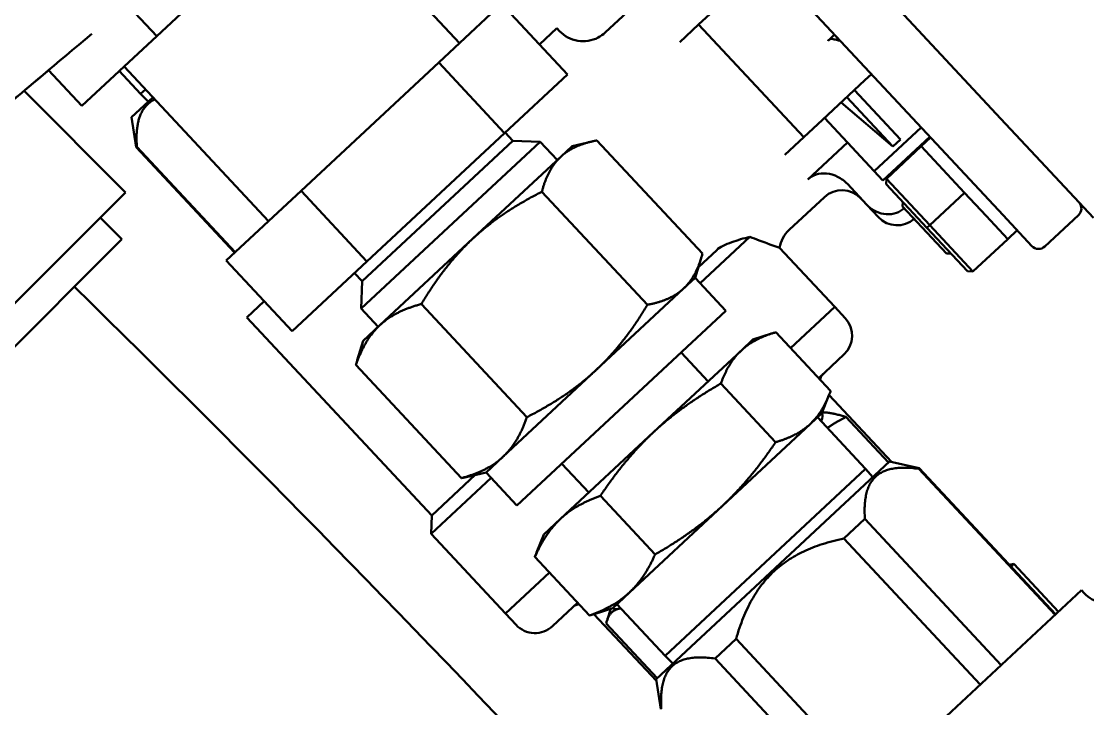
# Model space of a CAD drawing. Header units: inches. Extents: x 11 to 1621, y 11 to 1332.
# Drawn here: x 1283.205 to 1286.471, y 394.01 to 396.116 of the extents above; entities that cross this region are included whole.
import ezdxf

# ---------------------------------------------------------------- set-up
doc = ezdxf.new("R2010")
doc.units = ezdxf.units.IN
doc.header["$LTSCALE"] = 48
doc.header["$MEASUREMENT"] = 0
doc.layers.add('Visible (ANSI)', color=7, linetype='Continuous', lineweight=50)

msp = doc.modelspace()

# ---------------------------------------------------------------- linework, layer by layer
at = {"layer": 'Visible (ANSI)'}
for p, q in [((1286.211409, 395.52227), (1285.083695, 396.731595)), ((1285.370394, 396.712786), (1286.219469, 395.802265)), ((1284.546979, 396.04927), (1284.105045, 396.523187)), ((1283.619806, 396.070694), (1284.041532, 396.46396)), ((1283.417934, 396.287175), (1283.619806, 396.070694)), ((1285.100724, 396.182241), (1284.992661, 396.081471)), ((1284.676164, 396.169736), (1284.483467, 395.990043)), ((1284.878035, 395.953255), (1284.676164, 396.169736)), ((1285.279137, 396.106371), (1285.336724, 396.160072)), ((1284.845584, 396.095048), (1284.792218, 396.045283)), ((1284.853639, 396.08641), (1284.845584, 396.095048)), ((1285.22155, 396.05267), (1285.279137, 396.106371)), ((1285.279137, 396.106371), (1285.601341, 395.76085)), ((1283.390777, 395.857122), (1283.619806, 396.070694)), ((1285.67547, 396.056585), (1285.683261, 396.063849)), ((1285.695623, 396.075383), (1285.683255, 396.06385)), ((1285.683255, 396.06385), (1285.683261, 396.063849)), ((1284.483467, 395.990043), (1284.061741, 395.596777)), ((1284.685338, 395.773562), (1284.483467, 395.990043)), ((1283.289004, 395.96626), (1283.390777, 395.857122)), ((1283.570459, 395.89411), (1283.505334, 395.963948)), ((1283.961897, 395.503671), (1283.519962, 395.977588)), ((1284.685338, 395.773562), (1284.878035, 395.953255)), ((1285.808654, 395.954172), (1285.788499, 395.935377)), ((1285.658928, 395.81455), (1285.788499, 395.935377)), ((1283.52459, 395.591729), (1283.213638, 395.902682)), ((1283.60807, 395.883104), (1283.542987, 395.822413)), ((1283.585086, 395.90775), (1283.570459, 395.89411)), ((1283.59421, 395.870179), (1283.570459, 395.89411)), ((1285.874042, 395.73253), (1285.733078, 395.883696)), ((1285.897077, 395.75401), (1285.756112, 395.905176)), ((1285.715687, 395.867479), (1285.874042, 395.73253)), ((1283.542987, 395.822413), (1283.557311, 395.730294)), ((1285.664687, 395.81992), (1285.73495, 395.744572)), ((1285.658928, 395.81455), (1285.601341, 395.76085)), ((1285.96104, 395.790758), (1285.817073, 395.656506)), ((1286.312159, 395.702866), (1286.219469, 395.802265)), ((1284.263612, 395.380296), (1284.685338, 395.773562)), ((1284.710203, 395.75026), (1284.687015, 395.775126)), ((1285.601341, 395.76085), (1285.543754, 395.707149)), ((1285.987579, 395.762299), (1285.843611, 395.628047)), ((1285.874042, 395.73253), (1285.897077, 395.75401)), ((1285.989697, 395.760027), (1285.960904, 395.733177)), ((1283.557311, 395.730294), (1283.559055, 395.73192)), ((1283.557311, 395.730294), (1283.858528, 395.407278)), ((1283.559055, 395.73192), (1283.860272, 395.408905)), ((1284.794368, 395.747321), (1284.245853, 395.235822)), ((1284.710203, 395.75026), (1284.248792, 395.319987)), ((1284.710203, 395.75026), (1284.794368, 395.747321)), ((1284.846507, 395.691409), (1284.794368, 395.747321)), ((1284.892216, 395.734034), (1284.856954, 395.701151)), ((1284.892216, 395.734034), (1284.953182, 395.748109)), ((1284.967909, 395.751189), (1285.291073, 395.404638)), ((1285.614018, 395.631801), (1285.73495, 395.744572)), ((1285.73495, 395.744572), (1285.843611, 395.628047)), ((1285.854368, 395.633831), (1285.960904, 395.733177)), ((1286.027157, 395.662129), (1285.960904, 395.733177)), ((1284.856954, 395.701151), (1284.588144, 395.450482)), ((1286.312159, 395.702866), (1286.487996, 395.514305)), ((1286.09341, 395.591081), (1286.027157, 395.662129)), ((1285.853785, 395.617138), (1285.854368, 395.633831)), ((1285.854368, 395.633831), (1285.986874, 395.491735)), ((1283.52459, 395.591729), (1283.471419, 395.538558)), ((1284.061741, 395.596777), (1283.832712, 395.383204)), ((1284.263612, 395.380296), (1284.061741, 395.596777)), ((1284.799299, 395.593957), (1285.122463, 395.247406)), ((1285.794674, 395.553526), (1285.734676, 395.617865)), ((1285.978236, 395.48368), (1285.853785, 395.617138)), ((1285.986874, 395.491735), (1286.09341, 395.591081)), ((1286.159663, 395.520033), (1286.09341, 395.591081)), ((1285.664581, 395.577578), (1285.556518, 395.476808)), ((1285.903912, 395.548951), (1285.904398, 395.562862)), ((1282.817484, 394.884622), (1283.471419, 395.538558)), ((1285.794674, 395.553526), (1285.829569, 395.516105)), ((1285.903912, 395.548951), (1286.038164, 395.404984)), ((1283.447251, 395.514389), (1283.513542, 395.448098)), ((1285.978236, 395.48368), (1285.986874, 395.491735)), ((1285.986874, 395.491735), (1286.119381, 395.349639)), ((1286.225916, 395.448986), (1286.159663, 395.520033)), ((1286.211409, 395.52227), (1286.300015, 395.427252)), ((1286.442622, 395.522553), (1286.338966, 395.425892)), ((1286.102687, 395.350222), (1285.978236, 395.48368)), ((1286.225886, 395.449018), (1286.254679, 395.475868)), ((1282.809276, 394.743832), (1283.513542, 395.448098)), ((1284.588144, 395.450482), (1284.303439, 395.18499)), ((1285.435973, 395.455913), (1285.283851, 395.314057)), ((1286.119381, 395.349639), (1286.225916, 395.448986)), ((1285.334635, 395.415244), (1285.278693, 395.363078)), ((1285.695997, 395.240819), (1285.526841, 395.422217)), ((1286.038164, 395.404984), (1286.052075, 395.404498)), ((1284.034584, 395.166724), (1283.832712, 395.383204)), ((1284.034584, 395.166724), (1284.263612, 395.380296)), ((1285.26868, 395.330326), (1285.286973, 395.390162)), ((1284.248792, 395.319987), (1284.225604, 395.344853)), ((1285.233417, 395.297444), (1285.26868, 395.330326)), ((1285.362795, 395.2294), (1285.26868, 395.330326)), ((1286.119381, 395.349639), (1286.102687, 395.350222)), ((1284.248792, 395.319987), (1284.245853, 395.235822)), ((1284.964607, 395.046774), (1285.233417, 395.297444)), ((1283.948766, 395.258752), (1283.8954, 395.208987)), ((1284.297992, 395.17991), (1284.245853, 395.235822)), ((1284.430289, 395.24985), (1284.753452, 394.903299)), ((1285.561122, 395.115045), (1285.695997, 395.240819)), ((1285.695997, 395.240819), (1285.561122, 395.115045)), ((1285.728218, 395.206267), (1285.695997, 395.240819)), ((1284.461942, 394.601445), (1283.8954, 395.208987)), ((1285.362795, 395.2294), (1284.722861, 394.632651)), ((1284.303439, 395.18499), (1284.252282, 395.137285)), ((1284.252282, 395.137285), (1284.233988, 395.07745)), ((1285.445454, 395.14076), (1285.410191, 395.107877)), ((1285.445454, 395.14076), (1285.502316, 395.159235)), ((1285.683573, 394.983733), (1285.516021, 395.163411)), ((1285.410191, 395.107877), (1285.141381, 394.857208)), ((1285.225667, 395.101525), (1285.308325, 395.012885)), ((1285.647043, 395.022906), (1285.724332, 395.094979)), ((1284.229889, 395.062974), (1284.553052, 394.716423)), ((1284.679902, 394.781283), (1284.964607, 395.046774)), ((1285.514963, 394.826501), (1285.34741, 395.006179)), ((1285.656055, 394.914918), (1285.678452, 394.970352)), ((1285.678633, 394.970802), (1285.869658, 394.765953)), ((1285.620792, 394.882035), (1285.656055, 394.914918)), ((1285.656055, 394.914918), (1285.656762, 394.914159)), ((1285.658538, 394.917928), (1285.657654, 394.918876)), ((1285.860539, 394.763771), (1285.730064, 394.903688)), ((1285.351982, 394.631365), (1285.620792, 394.882035)), ((1285.790772, 394.744791), (1285.643256, 394.902983)), ((1285.141381, 394.857208), (1284.856676, 394.591716)), ((1284.628745, 394.733578), (1284.679902, 394.781283)), ((1284.85999, 394.760526), (1284.942648, 394.671886)), ((1285.864211, 394.767194), (1285.148963, 394.100215)), ((1285.790772, 394.744791), (1285.176435, 394.171912)), ((1285.812988, 394.719429), (1285.790772, 394.744791)), ((1285.864211, 394.767194), (1285.955107, 394.74648)), ((1285.953363, 394.744853), (1285.955107, 394.74648)), ((1285.953363, 394.744853), (1286.370634, 394.297385)), ((1285.955107, 394.74648), (1286.372378, 394.299011)), ((1284.643917, 394.717308), (1284.459999, 394.545802)), ((1284.595375, 394.725874), (1284.461942, 394.601445)), ((1284.628745, 394.733578), (1284.567779, 394.719503)), ((1284.722861, 394.632651), (1284.628745, 394.733578)), ((1285.145953, 394.482394), (1284.9784, 394.662072)), ((1285.067277, 394.365874), (1285.351982, 394.631365)), ((1284.461942, 394.601445), (1284.459999, 394.545802)), ((1284.856676, 394.591716), (1284.805519, 394.544011)), ((1285.724132, 394.531092), (1285.788427, 394.591049)), ((1285.788427, 394.591049), (1286.205698, 394.14358)), ((1284.688227, 394.301057), (1284.459999, 394.545802)), ((1284.805519, 394.544011), (1284.783122, 394.488576)), ((1285.724132, 394.531092), (1286.141403, 394.083624)), ((1284.945553, 394.295518), (1284.778, 394.475196)), ((1286.231213, 394.450392), (1286.244239, 394.453679)), ((1286.244239, 394.453679), (1286.236621, 394.444593)), ((1286.244239, 394.453679), (1286.380985, 394.307037)), ((1284.688227, 394.301057), (1284.823102, 394.42683)), ((1284.823102, 394.42683), (1284.688227, 394.301057)), ((1285.01612, 394.318169), (1285.067277, 394.365874)), ((1286.45156, 394.37285), (1285.501376, 393.486789)), ((1286.459615, 394.364212), (1286.45156, 394.37285)), ((1284.831735, 394.262619), (1284.909023, 394.334691)), ((1285.01612, 394.318169), (1284.959258, 394.299693)), ((1285.01042, 394.316317), (1284.998784, 394.280221)), ((1285.01612, 394.318169), (1285.016828, 394.31741)), ((1285.176435, 394.171912), (1285.028919, 394.330104)), ((1284.720447, 394.266505), (1284.688227, 394.301057)), ((1285.149822, 394.094695), (1284.958797, 394.299544)), ((1285.152635, 394.103639), (1284.99637, 394.271213)), ((1285.329966, 394.163527), (1285.394262, 394.223483)), ((1285.394262, 394.223483), (1285.811533, 393.776015)), ((1285.200186, 394.147981), (1285.176435, 394.171912)), ((1285.329966, 394.163527), (1285.747237, 393.716058)), ((1285.148963, 394.100215), (1285.163287, 394.008096))]:
    msp.add_line(p, q, dxfattribs=at)
for radius in [48.3125, 46.34375, 42.829288, 42.579288, 42.279288, 38.75, 36.25]:
    msp.add_circle((1247.196979, 358.380235), radius, dxfattribs=at)
for centre, radius, start, end in [((1285.718282, 395.519991), 0.07874, 43, 133), ((1286.423827, 395.542708), 0.027559, 313, 43), ((1285.887156, 395.569806), 0.07874, 223, 311.567456), ((1286.320171, 395.446047), 0.027559, 223, 313), ((1247.196979, 358.380235), 51.6875, 40.5924941, 45.5889029), ((1285.670631, 395.152566), 0.07874, 313, 43), ((1247.196979, 358.380235), 50.625, 30.4164882, 45.601263), ((1284.778034, 394.320206), 0.07874, 223, 313)]:
    msp.add_arc(centre, radius, start, end, dxfattribs=at)
for centre, major_axis, ratio, start_param, end_param in [((1283.413777, 396.070885), (-0.241305, -0.202477), 0.0011671, 4.67923666, 7.31079172), ((1285.634598, 396.114853), (-0.054941, 0.061813), 0.05744872, 3.66516804, 3.69284502), ((1285.336795, 394.615784), (0.319967, 0.298374), 0.13052619, 5.9993912, 6.28318531), ((1285.336795, 394.615784), (-0.319967, -0.298374), 0.13052619, 0, 0.23277934), ((1285.336795, 394.615784), (-0.319967, -0.298374), 0.13052619, 0.23277934, 0.28379411)]:
    msp.add_ellipse(centre, major_axis=major_axis, ratio=ratio, start_param=start_param, end_param=end_param, dxfattribs=at)
for points, knots in [([(1284.853639, 396.08641), (1284.860885, 396.07864), (1284.869516, 396.071974), (1284.888251, 396.061859), (1284.898603, 396.058293), (1284.919632, 396.054716), (1284.930579, 396.054659), (1284.951643, 396.058015), (1284.962031, 396.061472), (1284.979132, 396.070474), (1284.98632, 396.075572), (1284.992661, 396.081471)], [0, 0, 0, 0, 0.080960744, 0.080960744, 0.162235064, 0.162235064, 0.243498247, 0.243498247, 0.324761925, 0.324761925, 0.390758341, 0.390758341, 0.390758341, 0.390758341]), ([(1285.67547, 396.056585), (1285.67603, 396.057106), (1285.676602, 396.057615), (1285.679366, 396.059954), (1285.681657, 396.061552), (1285.683955, 396.062898)], [-0.222890169, -0.222890169, -0.222890169, -0.222890169, -0.2170251215, -0.2170251215, -0.195203458, -0.195203458, -0.195203458, -0.195203458]), ([(1285.683955, 396.062898), (1285.688675, 396.062089), (1285.693404, 396.061153), (1285.702546, 396.059093), (1285.706571, 396.058031), (1285.709554, 396.057068)], [-0.0645363903, -0.0645363903, -0.0645363903, -0.0645363903, -0.0338155102, -0.0338155102, 0, 0, 0, 0]), ([(1285.709554, 396.057068), (1285.709889, 396.057791), (1285.710203, 396.058302), (1285.710756, 396.058859), (1285.710991, 396.058902), (1285.711175, 396.058706)], [-0.0292735664, -0.0292735664, -0.0292735664, -0.0292735664, -0.0146352018, -0.0146352018, -0.000001, -0.000001, -0.000001, -0.000001]), ([(1285.614018, 395.631801), (1285.620731, 395.638061), (1285.630275, 395.643559), (1285.648674, 395.649556), (1285.660829, 395.650686), (1285.682102, 395.648751), (1285.694978, 395.644948), (1285.715467, 395.634785), (1285.726709, 395.626409), (1285.734676, 395.617865)], [0.635947237, 0.635947237, 0.635947237, 0.635947237, 0.705892069, 0.705892069, 0.783405476, 0.783405476, 0.868663282, 0.868663282, 0.957682418, 0.957682418, 0.957682418, 0.957682418]), ([(1285.794674, 395.553526), (1285.802124, 395.545537), (1285.812657, 395.537735), (1285.831861, 395.528603), (1285.843859, 395.525433), (1285.863998, 395.524282), (1285.875686, 395.525888), (1285.893256, 395.532171), (1285.902268, 395.537486), (1285.909066, 395.543425)], [-0.309168239, -0.309168239, -0.309168239, -0.309168239, -0.225931358, -0.225931358, -0.147130894, -0.147130894, -0.072218735, -0.072218735, -0.004943741, -0.004943741, -0.004943741, -0.004943741]), ([(1285.556518, 395.476808), (1285.548756, 395.469552), (1285.542101, 395.460913), (1285.532156, 395.442438), (1285.528662, 395.432413), (1285.526841, 395.422217)], [0, 0, 0, 0, 0.080960965, 0.080960965, 0.159881224, 0.159881224, 0.159881224, 0.159881224]), ([(1285.435973, 395.455913), (1285.41677, 395.450972), (1285.398041, 395.445568), (1285.361659, 395.432357), (1285.344165, 395.424131), (1285.334634, 395.415244)], [-0.344592757, -0.344592757, -0.344592757, -0.344592757, -0.181405675, -0.181405675, 0, 0, 0, 0]), ([(1285.435973, 395.455913), (1285.456141, 395.447921), (1285.474023, 395.441235), (1285.501688, 395.431106), (1285.512048, 395.42742), (1285.524031, 395.423196), (1285.526831, 395.422216), (1285.526837, 395.422217)], [0.000001, 0.000001, 0.000001, 0.000001, 0.25176983, 0.25176983, 0.482531752, 0.482531752, 0.673093682, 0.673093682, 0.673093682, 0.673093682]), ([(1285.660986, 395.035908), (1285.660947, 395.035872), (1285.660909, 395.035836), (1285.659294, 395.034315), (1285.657874, 395.032671), (1285.655396, 395.029119), (1285.654343, 395.027219), (1285.652533, 395.022973), (1285.651839, 395.020618), (1285.651425, 395.018207)], [-0.2546377436, -0.2546377436, -0.2546377436, -0.2546377436, -0.2542257649, -0.2542257649, -0.2373551318, -0.2373551318, -0.2205103312, -0.2205103312, -0.2015091466, -0.2015091466, -0.2015091466, -0.2015091466]), ([(1286.459615, 394.364212), (1286.466861, 394.356441), (1286.475492, 394.349775), (1286.494226, 394.339661), (1286.504579, 394.336095), (1286.525607, 394.332518), (1286.536555, 394.332461), (1286.557618, 394.335817), (1286.568006, 394.339274), (1286.585107, 394.348276), (1286.592296, 394.353374), (1286.598637, 394.359273)], [0, 0, 0, 0, 0.080960744, 0.080960744, 0.162235064, 0.162235064, 0.243498247, 0.243498247, 0.324761925, 0.324761925, 0.390758341, 0.390758341, 0.390758341, 0.390758341]), ([(1284.913405, 394.329992), (1284.910821, 394.329732), (1284.908279, 394.329153), (1284.90189, 394.32684), (1284.898273, 394.324638), (1284.895158, 394.321762), (1284.895119, 394.321726), (1284.89508, 394.321689)], [-0.0527853193, -0.0527853193, -0.0527853193, -0.0527853193, -0.0326144276, -0.0326144276, 0, 0, 0.0004119246, 0.0004119246, 0.0004119246, 0.0004119246])]:
    msp.add_open_spline(points, degree=3, knots=knots, dxfattribs=at)
for points in [[(1284.992661, 396.081471), (1284.992661, 396.081471), (1284.992661, 396.081471), (1284.992661, 396.081471)], [(1285.556518, 395.476808), (1285.556518, 395.476808), (1285.556518, 395.476808), (1285.556518, 395.476808)]]:
    msp.add_open_spline(points, degree=3, dxfattribs=at)
msp.add_rational_spline([(1285.69575, 396.075246), (1285.696214, 396.074673), (1285.696666, 396.074113), (1285.70593, 396.062629), (1285.709554, 396.057068)], [0.995814381342, 0.997846252692, 1, 0.957656279762, 0.96242185096], degree=2, knots=[0.9637804655, 0.9637804655, 0.9637804655, 0.9642857143, 0.9642857143, 0.9742191512, 0.9742191512, 0.9742191512], dxfattribs=at)
for points, weights in [([(1283.614017, 395.876726), (1283.551362, 395.846607), (1283.559055, 395.73192)], [1.49477414616, 1.51635823417, 1.42761602676]), ([(1284.967909, 395.751189), (1284.89608, 395.737637), (1284.856954, 395.701151)], [1, 1.0379548493, 1]), ([(1284.856954, 395.701151), (1284.817828, 395.664665), (1284.799299, 395.593957)], [1, 1.0379548493, 1]), ([(1284.799299, 395.593957), (1284.673773, 395.530332), (1284.588144, 395.450482)], [1, 1.0379548493, 1]), ([(1284.588144, 395.450482), (1284.502515, 395.370631), (1284.430289, 395.24985)], [1, 1.0379548493, 1]), ([(1285.233417, 395.297444), (1285.272544, 395.33393), (1285.291073, 395.404638)], [1, 1.0379548493, 1]), ([(1285.122463, 395.247406), (1285.194291, 395.260958), (1285.233417, 395.297444)], [1, 1.0379548493, 1]), ([(1284.430289, 395.24985), (1284.349942, 395.228355), (1284.303439, 395.18499)], [1, 1.0379548493, 1]), ([(1284.964607, 395.046774), (1285.050236, 395.126625), (1285.122463, 395.247406)], [1, 1.0379548493, 1]), ([(1284.303439, 395.18499), (1284.256936, 395.141625), (1284.229889, 395.062974)], [1, 1.0379548493, 1]), ([(1285.516021, 395.163411), (1285.449318, 395.144363), (1285.410191, 395.107877)], [1, 1.0379548493, 1]), ([(1285.410191, 395.107877), (1285.371065, 395.071391), (1285.34741, 395.006179)], [1, 1.0379548493, 1]), ([(1284.229889, 395.062974), (1284.231845, 395.07044), (1284.233988, 395.07745)], [1, 1.00387603962, 1.00696041845]), ([(1284.753452, 394.903299), (1284.878978, 394.966924), (1284.964607, 395.046774)], [1, 1.0379548493, 1]), ([(1285.34741, 395.006179), (1285.22701, 394.937058), (1285.141381, 394.857208)], [1, 1.0379548493, 1]), ([(1285.620792, 394.882035), (1285.659919, 394.918521), (1285.683573, 394.983733)], [1, 1.0379548493, 1]), ([(1285.657268, 394.91792), (1285.684724, 394.918269), (1285.730064, 394.903688)], [1.01473874323, 1.02794621817, 1]), ([(1285.730064, 394.903688), (1285.699639, 394.887598), (1285.673925, 394.870094)], [1, 1.01249442017, 1.01676272229]), ([(1284.679902, 394.781283), (1284.726405, 394.824647), (1284.753452, 394.903299)], [1, 1.0379548493, 1]), ([(1285.514963, 394.826501), (1285.581666, 394.845549), (1285.620792, 394.882035)], [1, 1.0379548493, 1]), ([(1285.141381, 394.857208), (1285.055752, 394.777357), (1284.9784, 394.662072)], [1, 1.0379548493, 1]), ([(1285.351982, 394.631365), (1285.437611, 394.711216), (1285.514963, 394.826501)], [1, 1.0379548493, 1]), ([(1284.553052, 394.716423), (1284.633399, 394.737918), (1284.679902, 394.781283)], [1, 1.0379548493, 1]), ([(1285.953363, 394.744853), (1285.776477, 394.769202), (1285.788427, 394.591049)], [1.42761602676, 1.57037762945, 1.42761602676]), ([(1284.567779, 394.719503), (1284.560637, 394.717854), (1284.553052, 394.716423)], [1.00696041845, 1.00387603962, 1]), ([(1284.9784, 394.662072), (1284.903179, 394.63508), (1284.856676, 394.591716)], [1, 1.0379548493, 1]), ([(1285.145953, 394.482394), (1285.266353, 394.551515), (1285.351982, 394.631365)], [1, 1.0379548493, 1]), ([(1284.856676, 394.591716), (1284.810173, 394.548351), (1284.778, 394.475196)], [1, 1.0379548493, 1]), ([(1285.724132, 394.531092), (1285.464779, 394.478539), (1285.394262, 394.223483)], [1.42761602676, 1.57037762945, 1.42761602676]), ([(1284.778, 394.475196), (1284.780498, 394.482082), (1284.783122, 394.488576)], [1, 1.00387603962, 1.00696041845]), ([(1285.067277, 394.365874), (1285.11378, 394.409238), (1285.145953, 394.482394)], [1, 1.0379548493, 1]), ([(1284.945553, 394.295518), (1285.020774, 394.322509), (1285.067277, 394.365874)], [1, 1.0379548493, 1]), ([(1285.034442, 394.315823), (1285.00451, 394.308269), (1284.99637, 394.271213)], [1, 1.0379548493, 1]), ([(1285.041023, 394.317124), (1285.037594, 394.316619), (1285.034442, 394.315823)], [1.00694401431, 1.00386573586, 1]), ([(1284.959258, 394.299693), (1284.952596, 394.297529), (1284.945553, 394.295518)], [1.00696041845, 1.00387603962, 1]), ([(1285.329966, 394.163527), (1285.153081, 394.187875), (1285.165031, 394.009722)], [1.42761602676, 1.57037762945, 1.42761602676])]:
    msp.add_rational_spline(points, weights, degree=2, dxfattribs=at)

doc.saveas('drawing.dxf')
